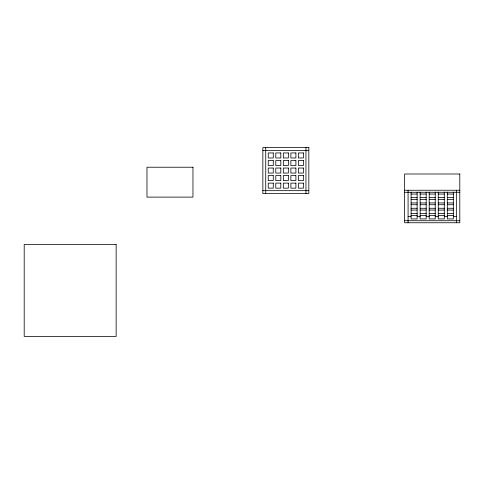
<?xml version="1.0" encoding="UTF-8"?>
<svg xmlns="http://www.w3.org/2000/svg" width="484" height="484" viewBox="0 0 484 484"><rect width="100%" height="100%" fill="white"/><g stroke="black" fill="none" stroke-linecap="round" stroke-linejoin="round"><path stroke-width="0.73" d="M262.854 150.433L308.828 150.433M404.63 190.248L459.8 190.248M262.854 190.666L308.828 190.666M404.63 192.281L459.8 192.281M411.097 194.054L417.129 194.054M420.148 194.054L426.18 194.054M429.199 194.054L435.231 194.054M438.25 194.054L444.282 194.054M447.301 194.054L453.333 194.054M411.097 197.611L417.129 197.611M420.148 197.611L426.18 197.611M429.199 197.611L435.231 197.611M438.25 197.611L444.282 197.611M447.301 197.611L453.333 197.611M411.097 199.39L417.129 199.39M420.148 199.39L426.18 199.39M429.199 199.39L435.231 199.39M438.25 199.39L444.282 199.39M447.301 199.39L453.333 199.39M411.097 202.947L417.129 202.947M420.148 202.947L426.18 202.947M429.199 202.947L435.231 202.947M438.25 202.947L444.282 202.947M447.301 202.947L453.333 202.947M411.097 204.726L417.129 204.726M420.148 204.726L426.18 204.726M429.199 204.726L435.231 204.726M438.25 204.726L444.282 204.726M447.301 204.726L453.333 204.726M411.097 208.277L417.129 208.277M420.148 208.277L426.18 208.277M429.199 208.277L435.231 208.277M438.25 208.277L444.282 208.277M447.301 208.277L453.333 208.277M411.097 210.056L417.129 210.056M420.148 210.056L426.18 210.056M429.199 210.056L435.231 210.056M438.25 210.056L444.282 210.056M447.301 210.056L453.333 210.056M411.097 213.613L417.129 213.613M420.148 213.613L426.18 213.613M429.199 213.613L435.231 213.613M438.25 213.613L444.282 213.613M447.301 213.613L453.333 213.613M411.097 215.392L417.129 215.392M420.148 215.392L426.18 215.392M429.199 215.392L435.231 215.392M438.25 215.392L444.282 215.392M447.301 215.392L453.333 215.392M408.079 216.663L411.097 216.663M417.129 216.663L420.148 216.663M426.18 216.663L429.199 216.663M435.231 216.663L438.25 216.663M444.282 216.663L447.301 216.663M453.333 216.663L456.351 216.663M404.63 220.722L459.8 220.722M456.351 190.248L456.351 222.755M453.333 192.027L453.333 218.943L447.301 218.943L447.301 192.027M444.282 192.027L444.282 218.943L438.25 218.943L438.25 192.027M435.231 192.027L435.231 218.943L429.199 218.943L429.199 192.027M426.18 192.027L426.18 218.943L420.148 218.943L420.148 192.027M417.129 192.027L417.129 218.943L411.097 218.943L411.097 192.027M408.079 190.248L408.079 222.755M305.955 147.559L305.955 193.539M265.728 147.559L265.728 193.539M308.828 147.559L262.854 147.559L262.854 193.539L308.828 193.539L308.828 147.559M273.272 152.95L268.239 152.95L268.239 157.978L273.272 157.978L273.272 152.95M280.811 152.95L275.783 152.95L275.783 157.978L280.811 157.978L280.811 152.95M288.355 152.95L283.328 152.95L283.328 157.978L288.355 157.978L288.355 152.95M295.899 152.95L290.872 152.95L290.872 157.978L295.899 157.978L295.899 152.95M303.444 152.95L298.41 152.95L298.41 157.978L303.444 157.978L303.444 152.95M273.272 160.494L268.239 160.494L268.239 165.522L273.272 165.522L273.272 160.494M280.811 160.494L275.783 160.494L275.783 165.522L280.811 165.522L280.811 160.494M288.355 160.494L283.328 160.494L283.328 165.522L288.355 165.522L288.355 160.494M295.899 160.494L290.872 160.494L290.872 165.522L295.899 165.522L295.899 160.494M303.444 160.494L298.41 160.494L298.41 165.522L303.444 165.522L303.444 160.494M192.953 167.228L146.973 167.228L146.973 197.115L192.953 197.115L192.953 167.228M273.272 168.033L268.239 168.033L268.239 173.066L273.272 173.066L273.272 168.033M280.811 168.033L275.783 168.033L275.783 173.066L280.811 173.066L280.811 168.033M288.355 168.033L283.328 168.033L283.328 173.066L288.355 173.066L288.355 168.033M295.899 168.033L290.872 168.033L290.872 173.066L295.899 173.066L295.899 168.033M303.444 168.033L298.41 168.033L298.41 173.066L303.444 173.066L303.444 168.033M459.8 173.992L404.63 173.992L404.63 222.755L459.8 222.755L459.8 173.992M273.272 175.577L268.239 175.577L268.239 180.605L273.272 180.605L273.272 175.577M280.811 175.577L275.783 175.577L275.783 180.605L280.811 180.605L280.811 175.577M288.355 175.577L283.328 175.577L283.328 180.605L288.355 180.605L288.355 175.577M295.899 175.577L290.872 175.577L290.872 180.605L295.899 180.605L295.899 175.577M303.444 175.577L298.41 175.577L298.41 180.605L303.444 180.605L303.444 175.577M273.272 183.121L268.239 183.121L268.239 188.149L273.272 188.149L273.272 183.121M280.811 183.121L275.783 183.121L275.783 188.149L280.811 188.149L280.811 183.121M288.355 183.121L283.328 183.121L283.328 188.149L288.355 188.149L288.355 183.121M295.899 183.121L290.872 183.121L290.872 188.149L295.899 188.149L295.899 183.121M303.444 183.121L298.41 183.121L298.41 188.149L303.444 188.149L303.444 183.121M116.148 244.487L24.2 244.487L24.2 336.44L116.148 336.44L116.148 244.487"/></g></svg>
